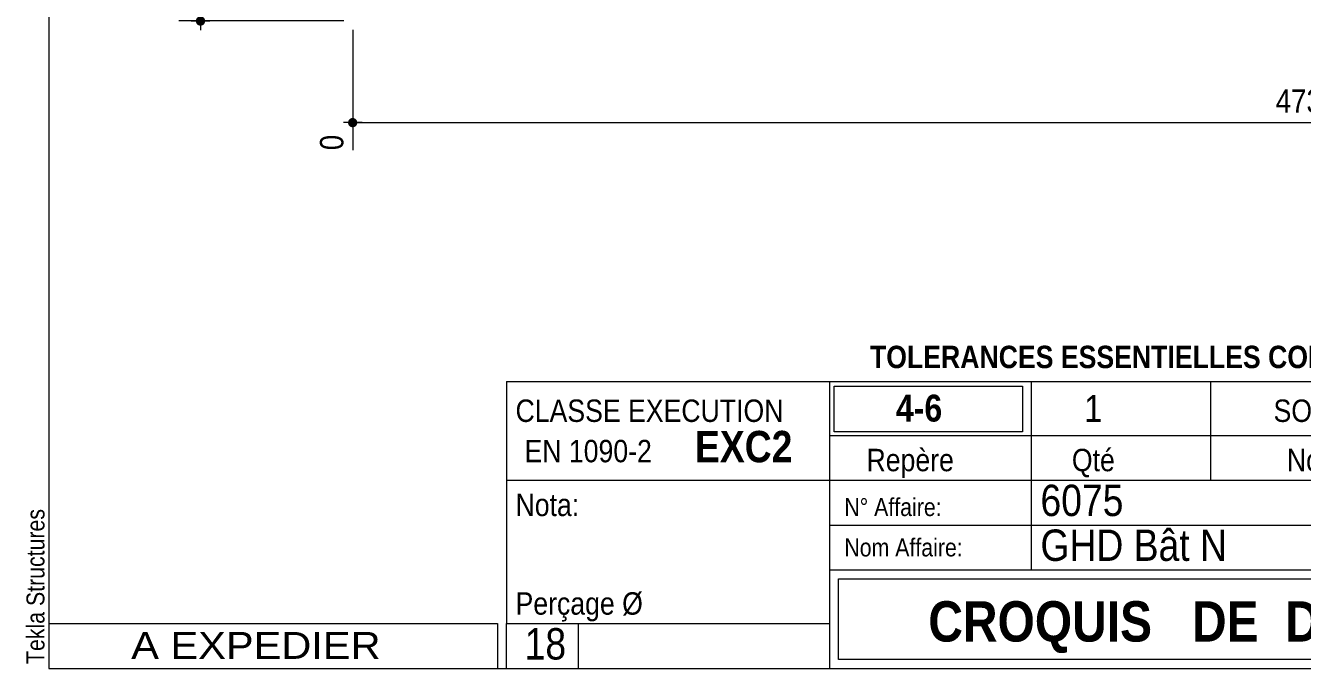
# Model space of a CAD drawing. Header units: millimetres. Extents: x 2 to 287, y 5 to 195.
# Drawn here: x 2.4 to 144.7, y 5 to 76.7 of the extents above; entities that cross this region are included whole.
import ezdxf

# ---------------------------------------------------------------- set-up
doc = ezdxf.new("R2010")
doc.units = ezdxf.units.MM
for name, color, linetype, lineweight in [('Autre type objet', 1, 'Continuous', 0), ('Cotation', 7, 'Continuous', 0), ('Feuille dessin', 5, 'Continuous', 0)]:
    doc.layers.add(name, color=color, linetype=linetype, lineweight=lineweight)
doc.styles.add('ARIAL', font='ARIAL.TTF')
doc.styles.add('ARIAL_BOLD', font='ARIALBD.TTF')
doc.styles.add('ARIAL_NARROW', font='ARIAL.TTF')

# ---------------------------------------------------------------- blocks, each defined once
blk = doc.blocks.new('*A4')
at = {"layer": 'Feuille dessin', "linetype": 'Continuous', "lineweight": 0}
for p, q in [((5, 195), (5, 5)), ((5, 5), (282, 5))]:
    blk.add_line(p, q, dxfattribs=at)
at = {"layer": 'Feuille dessin', "style": 'ARIAL', "width": 0.85}
blk.add_text('Tekla Structures', height=2, rotation=90, dxfattribs=at).set_placement((4.5, 5.5))
blk = doc.blocks.new('*A6')
at = {"layer": 'Autre type objet', "linetype": 'Continuous', "lineweight": 0}
for p, q in [((56, 37), (92, 37)), ((56, 37), (56, 10)), ((92, 37), (92, 10)), ((56, 26), (92, 26)), ((56, 10), (92, 10)), ((56, 5), (56, 10)), ((64, 5), (64, 10)), ((56, 5), (64, 5))]:
    blk.add_line(p, q, dxfattribs=at)
at = {"layer": 'Autre type objet', "width": 0.85}
for s, height, style, p in [('CLASSE EXECUTION', 2.5, 'ARIAL', (57, 32.5)), ('EXC2', 3.5, 'ARIAL_BOLD', (77, 28)), ('EN 1090-2', 2.5, 'ARIAL', (58, 28)), ('Nota:', 2.5, 'ARIAL', (57, 22)), ('Perçage Ø', 2.5, 'ARIAL', (57, 11)), ('18', 3.5, 'ARIAL_NARROW', (58.014234, 6))]:
    blk.add_text(s, height=height, dxfattribs=dict(at, style=style)).set_placement(p)
blk = doc.blocks.new('*A7')
at = {"layer": 'Autre type objet', "linetype": 'Continuous', "lineweight": 0}
for p, q in [((92, 37), (282, 37)), ((92, 37), (92, 31)), ((114.5, 31), (114.5, 37)), ((134.5, 31), (134.5, 37)), ((92.51953, 36.5), (113.5, 36.5)), ((92.51953, 31.394341), (92.51953, 36.5)), ((113.5, 36.5), (113.5, 31.394341)), ((113.5, 31.394341), (92.51953, 31.394341)), ((92, 31), (282, 31)), ((92, 31), (92, 5)), ((114.5, 16), (114.5, 31)), ((134.5, 26), (134.5, 31)), ((92, 26), (282, 26)), ((92, 21), (241.327069, 20.935451)), ((92, 16), (181, 16)), ((93, 15), (180, 15)), ((93, 6), (93, 15)), ((180, 6), (93, 6)), ((92, 5), (282, 5))]:
    blk.add_line(p, q, dxfattribs=at)
at = {"layer": 'Autre type objet', "width": 0.85}
for s, height, style, p in [('TOLERANCES ESSENTIELLES CONFORMES A LA NORME 1090-1', 2.5, 'ARIAL_BOLD', (96.5, 38.5)), ('4-6', 3, 'ARIAL_BOLD', (99.398273, 32.540141)), ('1', 3, 'ARIAL', (120.389893, 32.5)), ('SOLIVE', 2.5, 'ARIAL', (141.474609, 32.5)), ('Repère', 2.5, 'ARIAL', (96.112978, 27)), ('Qté', 2.5, 'ARIAL', (119, 27)), ('Nom', 2.5, 'ARIAL', (142.961426, 27)), ('6075', 3.5, 'ARIAL', (115.5, 22)), ('N° Affaire:', 2, 'ARIAL', (93.640566, 22)), ('GHD Bât N', 3.5, 'ARIAL', (115.5, 17)), ('Nom Affaire:', 2, 'ARIAL', (93.640566, 17.5)), ('CROQUIS   DE  DEBIT', 4.5, 'ARIAL_BOLD', (103, 8))]:
    blk.add_text(s, height=height, dxfattribs=dict(at, style=style)).set_placement(p)
blk = doc.blocks.new('*A8')
at = {"layer": 'Autre type objet', "linetype": 'Continuous', "lineweight": 0}
for p, q in [((5, 10), (55, 10)), ((5, 10), (5, 5)), ((55, 10), (55, 5)), ((5, 5), (55, 5))]:
    blk.add_line(p, q, dxfattribs=at)
at = {"layer": 'Autre type objet', "style": 'ARIAL', "width": 1.105}
blk.add_text('A EXPEDIER', height=3, dxfattribs=at).set_placement((14.169647, 6.073465))
blk = doc.blocks.new('*A11')
at = {"layer": 'Cotation'}
for points in [[(21.86, 100.03), (21.84, 100.03), (21.81, 100.03), (21.79, 100.04), (21.76, 100.04), (21.74, 100.05), (21.72, 100.06), (21.69, 100.07), (21.67, 100.08), (21.65, 100.09), (21.62, 100.1), (21.6, 100.12), (21.58, 100.13), (21.56, 100.15), (21.54, 100.16), (21.52, 100.18), (21.51, 100.2), (21.49, 100.22), (21.47, 100.24), (21.46, 100.26), (21.44, 100.28), (21.43, 100.3), (21.42, 100.33), (21.41, 100.35), (21.4, 100.37), (21.39, 100.4), (21.39, 100.42), (21.38, 100.45), (21.38, 100.47), (21.37, 100.5), (21.37, 100.52), (21.37, 100.55), (21.37, 100.57), (21.37, 100.6), (21.38, 100.63), (21.38, 100.65), (21.39, 100.68), (21.39, 100.7), (21.4, 100.72), (21.41, 100.75), (21.42, 100.77), (21.43, 100.79), (21.44, 100.82), (21.46, 100.84), (21.47, 100.86), (21.49, 100.88), (21.51, 100.9), (21.52, 100.92), (21.54, 100.93), (21.56, 100.95), (21.58, 100.97), (21.6, 100.98), (21.62, 101), (21.65, 101.01), (21.67, 101.02), (21.69, 101.03), (21.72, 101.04), (21.74, 101.05), (21.76, 101.05), (21.79, 101.06), (21.81, 101.06), (21.84, 101.07), (21.86, 101.07), (21.89, 101.07), (21.92, 101.07), (21.94, 101.07), (21.97, 101.06), (21.99, 101.06), (22.02, 101.05), (22.04, 101.05), (22.07, 101.04), (22.09, 101.03), (22.11, 101.02), (22.14, 101.01), (22.16, 101), (22.18, 100.98), (22.2, 100.97), (22.22, 100.95), (22.24, 100.93), (22.26, 100.92), (22.28, 100.9), (22.29, 100.88), (22.31, 100.86), (22.32, 100.84), (22.34, 100.82), (22.35, 100.79), (22.36, 100.77), (22.37, 100.75), (22.38, 100.72), (22.39, 100.7), (22.39, 100.68), (22.4, 100.65), (22.4, 100.63), (22.41, 100.6), (22.41, 100.57), (22.41, 100.55), (22.41, 100.52), (22.41, 100.5), (22.4, 100.47), (22.4, 100.45), (22.39, 100.42), (22.39, 100.4), (22.38, 100.37), (22.37, 100.35), (22.36, 100.33), (22.35, 100.3), (22.34, 100.28), (22.32, 100.26), (22.31, 100.24), (22.29, 100.22), (22.28, 100.2), (22.26, 100.18), (22.24, 100.16), (22.22, 100.15), (22.2, 100.13), (22.18, 100.12), (22.16, 100.1), (22.14, 100.09), (22.11, 100.08), (22.09, 100.07), (22.07, 100.06), (22.04, 100.05), (22.02, 100.04), (21.99, 100.04), (21.97, 100.03), (21.94, 100.03), (21.92, 100.03), (21.89, 100.03)], [(21.86, 76.7), (21.84, 76.7), (21.81, 76.7), (21.79, 76.71), (21.76, 76.71), (21.74, 76.72), (21.72, 76.73), (21.69, 76.74), (21.67, 76.75), (21.65, 76.76), (21.62, 76.77), (21.6, 76.78), (21.58, 76.8), (21.56, 76.81), (21.54, 76.83), (21.52, 76.85), (21.51, 76.87), (21.49, 76.89), (21.47, 76.91), (21.46, 76.93), (21.44, 76.95), (21.43, 76.97), (21.42, 76.99), (21.41, 77.02), (21.4, 77.04), (21.39, 77.06), (21.39, 77.09), (21.38, 77.11), (21.38, 77.14), (21.37, 77.16), (21.37, 77.19), (21.37, 77.22), (21.37, 77.24), (21.37, 77.27), (21.38, 77.29), (21.38, 77.32), (21.39, 77.34), (21.39, 77.37), (21.4, 77.39), (21.41, 77.41), (21.42, 77.44), (21.43, 77.46), (21.44, 77.48), (21.46, 77.5), (21.47, 77.53), (21.49, 77.55), (21.51, 77.57), (21.52, 77.58), (21.54, 77.6), (21.56, 77.62), (21.58, 77.63), (21.6, 77.65), (21.62, 77.66), (21.65, 77.67), (21.67, 77.69), (21.69, 77.7), (21.72, 77.71), (21.74, 77.71), (21.76, 77.72), (21.79, 77.73), (21.81, 77.73), (21.84, 77.73), (21.86, 77.74), (21.89, 77.74), (21.92, 77.74), (21.94, 77.73), (21.97, 77.73), (21.99, 77.73), (22.02, 77.72), (22.04, 77.71), (22.07, 77.71), (22.09, 77.7), (22.11, 77.69), (22.14, 77.67), (22.16, 77.66), (22.18, 77.65), (22.2, 77.63), (22.22, 77.62), (22.24, 77.6), (22.26, 77.58), (22.28, 77.57), (22.29, 77.55), (22.31, 77.53), (22.32, 77.5), (22.34, 77.48), (22.35, 77.46), (22.36, 77.44), (22.37, 77.41), (22.38, 77.39), (22.39, 77.37), (22.39, 77.34), (22.4, 77.32), (22.4, 77.29), (22.41, 77.27), (22.41, 77.24), (22.41, 77.22), (22.41, 77.19), (22.41, 77.16), (22.4, 77.14), (22.4, 77.11), (22.39, 77.09), (22.39, 77.06), (22.38, 77.04), (22.37, 77.02), (22.36, 76.99), (22.35, 76.97), (22.34, 76.95), (22.32, 76.93), (22.31, 76.91), (22.29, 76.89), (22.28, 76.87), (22.26, 76.85), (22.24, 76.83), (22.22, 76.81), (22.2, 76.8), (22.18, 76.78), (22.16, 76.77), (22.14, 76.76), (22.11, 76.75), (22.09, 76.74), (22.07, 76.73), (22.04, 76.72), (22.02, 76.71), (21.99, 76.71), (21.97, 76.7), (21.94, 76.7), (21.92, 76.7), (21.89, 76.7)]]:
    blk.add_hatch(color=256, dxfattribs=at).paths.add_polyline_path(points, flags=17)
at = {"layer": 'Cotation', "linetype": 'Continuous', "lineweight": 0}
for p, q in [((21.89, 101.59), (21.89, 99.51)), ((21.89, 100.55), (21.89, 101.59)), ((50.57, 100.55), (19.47, 100.55)), ((20.85, 100.55), (22.93, 100.55)), ((21.89, 77.22), (21.89, 100.55)), ((37.85, 77.22), (19.47, 77.22)), ((20.85, 77.22), (22.93, 77.22)), ((21.89, 78.26), (21.89, 76.18)), ((21.89, 77.22), (21.89, 76.18))]:
    blk.add_line(p, q, dxfattribs=at)
at = {"layer": 'Cotation'}
for p in [(21.89, 100.55), (21.89, 77.22)]:
    blk.add_point(p, dxfattribs=at)
at = {"layer": 'Cotation', "style": 'ARIAL', "width": 0.85}
blk.add_text('70', height=2.6, rotation=90.0002, dxfattribs=at).set_placement((20.77, 86.95))
blk = doc.blocks.new('*A17')
at = {"layer": 'Cotation'}
blk.add_hatch(color=256, dxfattribs=at).paths.add_polyline_path([(38.83, 65.36), (38.8, 65.36), (38.77, 65.37), (38.75, 65.37), (38.72, 65.38), (38.7, 65.38), (38.68, 65.39), (38.65, 65.4), (38.63, 65.41), (38.61, 65.42), (38.58, 65.44), (38.56, 65.45), (38.54, 65.46), (38.52, 65.48), (38.5, 65.5), (38.48, 65.51), (38.47, 65.53), (38.45, 65.55), (38.43, 65.57), (38.42, 65.59), (38.4, 65.62), (38.39, 65.64), (38.38, 65.66), (38.37, 65.68), (38.36, 65.71), (38.35, 65.73), (38.35, 65.76), (38.34, 65.78), (38.34, 65.81), (38.33, 65.83), (38.33, 65.86), (38.33, 65.88), (38.33, 65.91), (38.33, 65.93), (38.34, 65.96), (38.34, 65.98), (38.35, 66.01), (38.35, 66.03), (38.36, 66.06), (38.37, 66.08), (38.38, 66.1), (38.39, 66.13), (38.4, 66.15), (38.42, 66.17), (38.43, 66.19), (38.45, 66.21), (38.47, 66.23), (38.48, 66.25), (38.5, 66.27), (38.52, 66.28), (38.54, 66.3), (38.56, 66.31), (38.58, 66.33), (38.61, 66.34), (38.63, 66.35), (38.65, 66.36), (38.68, 66.37), (38.7, 66.38), (38.72, 66.39), (38.75, 66.39), (38.77, 66.4), (38.8, 66.4), (38.83, 66.4), (38.85, 66.4), (38.88, 66.4), (38.9, 66.4), (38.93, 66.4), (38.95, 66.39), (38.98, 66.39), (39, 66.38), (39.03, 66.37), (39.05, 66.36), (39.07, 66.35), (39.1, 66.34), (39.12, 66.33), (39.14, 66.31), (39.16, 66.3), (39.18, 66.28), (39.2, 66.27), (39.22, 66.25), (39.24, 66.23), (39.25, 66.21), (39.27, 66.19), (39.28, 66.17), (39.3, 66.15), (39.31, 66.13), (39.32, 66.1), (39.33, 66.08), (39.34, 66.06), (39.35, 66.03), (39.35, 66.01), (39.36, 65.98), (39.36, 65.96), (39.37, 65.93), (39.37, 65.91), (39.37, 65.88), (39.37, 65.86), (39.37, 65.83), (39.36, 65.81), (39.36, 65.78), (39.35, 65.76), (39.35, 65.73), (39.34, 65.71), (39.33, 65.68), (39.32, 65.66), (39.31, 65.64), (39.3, 65.62), (39.28, 65.59), (39.27, 65.57), (39.25, 65.55), (39.24, 65.53), (39.22, 65.51), (39.2, 65.5), (39.18, 65.48), (39.16, 65.46), (39.14, 65.45), (39.12, 65.44), (39.1, 65.42), (39.07, 65.41), (39.05, 65.4), (39.03, 65.39), (39, 65.38), (38.98, 65.38), (38.95, 65.37), (38.93, 65.37), (38.9, 65.36), (38.88, 65.36), (38.85, 65.36)], flags=17)
at = {"layer": 'Cotation', "linetype": 'Continuous', "lineweight": 0}
for p, q in [((38.85, 76.22), (38.85, 62.81)), ((38.85, 66.92), (38.85, 64.84)), ((39.89, 65.88), (37.81, 65.88)), ((38.85, 65.88), (37.81, 65.88)), ((38.85, 65.88), (252.27, 65.88))]:
    blk.add_line(p, q, dxfattribs=at)
at = {"layer": 'Cotation'}
blk.add_point((38.85, 65.88), dxfattribs=at)
at = {"layer": 'Cotation', "style": 'ARIAL', "width": 0.85}
blk.add_text('4738', height=2.6, dxfattribs=at).set_placement((141.71, 67))
blk.add_text('0', height=2.6, rotation=90.0002, dxfattribs=at).set_placement((37.81, 62.81))

msp = doc.modelspace()

# ---------------------------------------------------------------- block references
at = {"lineweight": 0}
for name in ['*A4', '*A11', '*A17', '*A7', '*A6', '*A8']:
    msp.add_blockref(name, (0, 0), dxfattribs=at)

doc.saveas('drawing.dxf')
